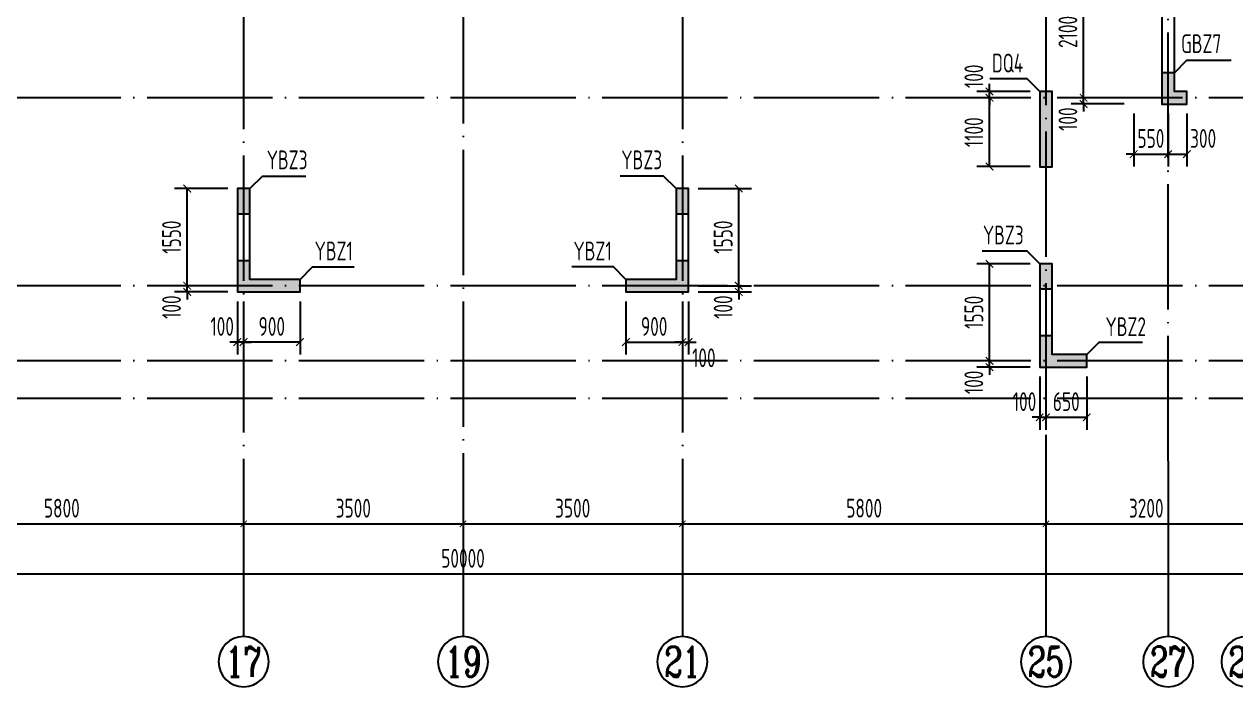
# Model space of a CAD drawing. Extents: x -812054 to 22247, y -644080 to 1003627.
# Drawn here: x -462819 to -443491, y -294660 to -284087 of the extents above; entities that cross this region are included whole.
import ezdxf
from ezdxf.enums import TextEntityAlignment as Align

# ---------------------------------------------------------------- set-up
doc = ezdxf.new("R2010")
doc.units = 0
doc.header["$LTSCALE"] = 1000
doc.linetypes.add('DOTE', pattern=[2.42, 2, -0.2, 0.02, -0.2])
doc.layers.get('0').update_dxf_attribs({"linetype": 'CONTINUOUS'})
doc.layers.get('DEFPOINTS').update_dxf_attribs({"linetype": 'CONTINUOUS'})
for name, color, linetype in [('A-AXIS', 1, 'CONTINUOUS'), ('A-DOTE', 10, 'DOTE'), ('AXIS_NUM', 7, 'CONTINUOUS'), ('S-Q墙实线', 6, 'CONTINUOUS'), ('S-Q墙标注', 3, 'CONTINUOUS'), ('S-X详图填充', 252, 'CONTINUOUS'), ('S-X详图实线', 4, 'CONTINUOUS'), ('S-Y一般标注', 3, 'CONTINUOUS'), ('S-Z柱编号', 6, 'CONTINUOUS')]:
    doc.layers.add(name, color=color, linetype=linetype)
doc.styles.add('TSSD_Axis', font='complex.shx', dxfattribs={"width": 0.7, "bigfont": 'hztxt.shx'})
doc.styles.add('TSSD_DIMENSION', font='Tssdeng.shx', dxfattribs={"width": 0.7, "bigfont": 'tssdchn.shx'})
doc.styles.add('TSSD_REIN', font='tssdeng.shx', dxfattribs={"width": 0.7, "height": 300, "bigfont": 'tssdchn.shx'})
doc.styles.add('结构文字', font='zstxt.shx', dxfattribs={"width": 0.7, "bigfont": 'zshz.shx'})
doc.dimstyles.new('STRUCK', dxfattribs={"dimtxt": 400, "dimasz": 121, "dimexe": 200, "dimexo": 150, "dimgap": 115, "dimtad": 1, "dimdec": 0, "dimdsep": 46, "dimtxsty": '结构文字', "dimblk": 'ARCHTICK', "dimcen": 400, "dimclrd": 3, "dimclre": 3, "dimclrt": 7, "dimadec": 0, "dimazin": 0, "dimtfac": 1, "dimtdec": 0, "dimtix": 1, "dimtmove": 2, "dimatfit": 3, "dimldrblk": '_DIMX', "dimfxl": 1, "dimtolj": 1, "dimtzin": 0, "dimarcsym": 0})
doc.dimstyles.new('TSSD_100_100', dxfattribs={"dimtxt": 300, "dimasz": 100, "dimexe": 100, "dimexo": 250, "dimgap": 100, "dimtad": 1, "dimdec": 0, "dimzin": 0, "dimdsep": 46, "dimtxsty": 'TSSD_DIMENSION', "dimblk": 'ARCHTICK', "dimcen": 0, "dimdle": 100, "dimclrt": 7, "dimadec": 0, "dimazin": 0, "dimtfac": 1, "dimtdec": 0, "dimtix": 1, "dimtmove": 2, "dimatfit": 3, "dimldrblk": 'ARCHTICK', "dimfxl": 1, "dimtolj": 1, "dimtzin": 0, "dimarcsym": 0})

# ---------------------------------------------------------------- blocks, each defined once
blk = doc.blocks.new('_ArchTick')
at = {"color": 0, "linetype": 'ByBlock', "const_width": 0.15}
blk.add_lwpolyline([(-0.5, -0.5), (0.5, 0.5)], dxfattribs=at)
blk = doc.blocks.new('*D176')
at = {"layer": 'DEFPOINTS', "color": 0, "transparency": 16777216}
for p in [(20300, 3600), (26100, 3600), (26100, 2600)]:
    blk.add_point(p, dxfattribs=at)
at = {"layer": 'S-Y一般标注', "color": 0, "lineweight": -2, "transparency": 16777216}
for p, q in [((20300, 3350), (20300, 2500)), ((26100, 3350), (26100, 2500)), ((20200, 2600), (26200, 2600))]:
    blk.add_line(p, q, dxfattribs=at)
at = {"layer": 'S-Y一般标注', "color": 0, "lineweight": -2, "transparency": 16777216, "xscale": 100, "yscale": 100, "zscale": 100, "rotation": 180}
blk.add_blockref('_ArchTick', (20300, 2600), dxfattribs=at)
at = {"layer": 'S-Y一般标注', "color": 0, "lineweight": -2, "transparency": 16777216, "xscale": 100, "yscale": 100, "zscale": 100}
blk.add_blockref('_ArchTick', (26100, 2600), dxfattribs=at)
at = {"layer": 'S-Y一般标注', "color": 7, "transparency": 16777216, "insert": (23200, 2850), "char_height": 300, "attachment_point": 5, "style": 'TSSD_DIMENSION'}
blk.add_mtext('\\A1;5800', dxfattribs=at)
blk = doc.blocks.new('ts_axno')
at = {"color": 0, "linetype": 'ByBlock', "lineweight": -2}
blk.add_circle((0, 0), 0.5, dxfattribs=at)
at = {"color": 0, "linetype": 'ByBlock', "lineweight": -2, "style": 'TSSD_Axis', "width": 0.7}
blk.add_attdef('A', text='', height=0.6, dxfattribs=at).set_placement((0, 0), align=Align.MIDDLE_CENTER)
blk = doc.blocks.new('*D177')
at = {"layer": 'DEFPOINTS', "color": 0, "transparency": 16777216}
for p in [(26100, 3600), (29600, 3600), (29600, 2600)]:
    blk.add_point(p, dxfattribs=at)
at = {"layer": 'S-Y一般标注', "color": 0, "lineweight": -2, "transparency": 16777216}
for p, q in [((26100, 3350), (26100, 2500)), ((29600, 3350), (29600, 2500)), ((26000, 2600), (29700, 2600))]:
    blk.add_line(p, q, dxfattribs=at)
at = {"layer": 'S-Y一般标注', "color": 0, "lineweight": -2, "transparency": 16777216, "xscale": 100, "yscale": 100, "zscale": 100, "rotation": 180}
blk.add_blockref('_ArchTick', (26100, 2600), dxfattribs=at)
at = {"layer": 'S-Y一般标注', "color": 0, "lineweight": -2, "transparency": 16777216, "xscale": 100, "yscale": 100, "zscale": 100}
blk.add_blockref('_ArchTick', (29600, 2600), dxfattribs=at)
at = {"layer": 'S-Y一般标注', "color": 7, "transparency": 16777216, "insert": (27850, 2850), "char_height": 300, "attachment_point": 5, "style": 'TSSD_DIMENSION'}
blk.add_mtext('\\A1;3500', dxfattribs=at)
blk = doc.blocks.new('*D178')
at = {"layer": 'DEFPOINTS', "color": 0, "transparency": 16777216}
for p in [(33100, 3600), (38900, 3600), (38900, 2600)]:
    blk.add_point(p, dxfattribs=at)
at = {"layer": 'S-Y一般标注', "color": 0, "lineweight": -2, "transparency": 16777216}
for p, q in [((33100, 3350), (33100, 2500)), ((38900, 3350), (38900, 2500)), ((33000, 2600), (39000, 2600))]:
    blk.add_line(p, q, dxfattribs=at)
at = {"layer": 'S-Y一般标注', "color": 0, "lineweight": -2, "transparency": 16777216, "xscale": 100, "yscale": 100, "zscale": 100, "rotation": 180}
blk.add_blockref('_ArchTick', (33100, 2600), dxfattribs=at)
at = {"layer": 'S-Y一般标注', "color": 0, "lineweight": -2, "transparency": 16777216, "xscale": 100, "yscale": 100, "zscale": 100}
blk.add_blockref('_ArchTick', (38900, 2600), dxfattribs=at)
at = {"layer": 'S-Y一般标注', "color": 7, "transparency": 16777216, "insert": (36000, 2850), "char_height": 300, "attachment_point": 5, "style": 'TSSD_DIMENSION'}
blk.add_mtext('\\A1;5800', dxfattribs=at)
blk = doc.blocks.new('*D182')
at = {"layer": 'DEFPOINTS', "color": 0, "transparency": 16777216}
for p in [(4600, 3600), (54600, 3600), (54600, 1800)]:
    blk.add_point(p, dxfattribs=at)
at = {"layer": 'S-Y一般标注', "color": 0, "lineweight": -2, "transparency": 16777216}
for p, q in [((4600, 3350), (4600, 1700)), ((54600, 3350), (54600, 1700)), ((4500, 1800), (54700, 1800))]:
    blk.add_line(p, q, dxfattribs=at)
at = {"layer": 'S-Y一般标注', "color": 0, "lineweight": -2, "transparency": 16777216, "xscale": 100, "yscale": 100, "zscale": 100, "rotation": 180}
blk.add_blockref('_ArchTick', (4600, 1800), dxfattribs=at)
at = {"layer": 'S-Y一般标注', "color": 0, "lineweight": -2, "transparency": 16777216, "xscale": 100, "yscale": 100, "zscale": 100}
blk.add_blockref('_ArchTick', (54600, 1800), dxfattribs=at)
at = {"layer": 'S-Y一般标注', "color": 7, "transparency": 16777216, "insert": (29600, 2050), "char_height": 300, "attachment_point": 5, "style": 'TSSD_DIMENSION'}
blk.add_mtext('\\A1;50000', dxfattribs=at)
blk = doc.blocks.new('*D185')
at = {"layer": 'DEFPOINTS', "color": 0, "transparency": 16777216}
for p in [(29600, 3600), (33100, 3600), (33100, 2600)]:
    blk.add_point(p, dxfattribs=at)
at = {"layer": 'S-Y一般标注', "color": 0, "lineweight": -2, "transparency": 16777216}
for p, q in [((29600, 3350), (29600, 2500)), ((33100, 3350), (33100, 2500)), ((29500, 2600), (33200, 2600))]:
    blk.add_line(p, q, dxfattribs=at)
at = {"layer": 'S-Y一般标注', "color": 0, "lineweight": -2, "transparency": 16777216, "xscale": 100, "yscale": 100, "zscale": 100, "rotation": 180}
blk.add_blockref('_ArchTick', (29600, 2600), dxfattribs=at)
at = {"layer": 'S-Y一般标注', "color": 0, "lineweight": -2, "transparency": 16777216, "xscale": 100, "yscale": 100, "zscale": 100}
blk.add_blockref('_ArchTick', (33100, 2600), dxfattribs=at)
at = {"layer": 'S-Y一般标注', "color": 7, "transparency": 16777216, "insert": (31350, 2850), "char_height": 300, "attachment_point": 5, "style": 'TSSD_DIMENSION'}
blk.add_mtext('\\A1;3500', dxfattribs=at)
blk = doc.blocks.new('*D186')
at = {"layer": 'DEFPOINTS', "color": 0, "transparency": 16777216}
for p in [(38900, 3600), (42100, 3600), (42100, 2600)]:
    blk.add_point(p, dxfattribs=at)
at = {"layer": 'S-Y一般标注', "color": 0, "lineweight": -2, "transparency": 16777216}
for p, q in [((38900, 3350), (38900, 2500)), ((42100, 3350), (42100, 2500)), ((38800, 2600), (42200, 2600))]:
    blk.add_line(p, q, dxfattribs=at)
at = {"layer": 'S-Y一般标注', "color": 0, "lineweight": -2, "transparency": 16777216, "xscale": 100, "yscale": 100, "zscale": 100, "rotation": 180}
blk.add_blockref('_ArchTick', (38900, 2600), dxfattribs=at)
at = {"layer": 'S-Y一般标注', "color": 0, "lineweight": -2, "transparency": 16777216, "xscale": 100, "yscale": 100, "zscale": 100}
blk.add_blockref('_ArchTick', (42100, 2600), dxfattribs=at)
at = {"layer": 'S-Y一般标注', "color": 7, "transparency": 16777216, "insert": (40500, 2850), "char_height": 300, "attachment_point": 5, "style": 'TSSD_DIMENSION'}
blk.add_mtext('\\A1;3200', dxfattribs=at)
blk = doc.blocks.new('*D1700')
at = {"layer": 'DEFPOINTS', "color": 0, "transparency": 16777216}
for p in [(-460219, -288260), (-459419, -288260), (-459419, -288360)]:
    blk.add_point(p, dxfattribs=at)
at = {"layer": 'S-Q墙标注', "color": 3, "lineweight": -2, "transparency": 16777216}
for p, q in [((-460219, -288260), (-460219, -288139)), ((-459569, -288260), (-460419, -288260)), ((-459569, -288360), (-460419, -288360)), ((-460219, -288360), (-460219, -288260)), ((-460219, -288360), (-460219, -288481))]:
    blk.add_line(p, q, dxfattribs=at)
at = {"layer": 'S-Q墙标注', "color": 3, "lineweight": -2, "transparency": 16777216, "xscale": 121, "yscale": 121, "zscale": 121}
for p, rotation in [((-460219, -288260), 270), ((-460219, -288360), 90)]:
    blk.add_blockref('_ArchTick', p, dxfattribs=dict(at, rotation=rotation))
at = {"layer": 'S-Q墙标注', "color": 7, "transparency": 16777216, "insert": (-460469, -288602), "char_height": 300, "attachment_point": 5, "rotation": 90, "style": 'TSSD_REIN'}
blk.add_mtext('\\A1;100', dxfattribs=at)
blk = doc.blocks.new('_DIMX')
blk.add_line((-150, 0), (150, 0))
at = {"const_width": 50}
blk.add_lwpolyline([(-70, -70), (70, 70)], dxfattribs=at)
blk = doc.blocks.new('*D1701')
at = {"layer": 'DEFPOINTS', "color": 0, "transparency": 16777216}
for p in [(-460219, -286710), (-459419, -286710), (-459419, -288260)]:
    blk.add_point(p, dxfattribs=at)
at = {"layer": 'S-Q墙标注', "color": 3, "lineweight": -2, "transparency": 16777216}
for p, q in [((-459569, -286710), (-460419, -286710)), ((-460219, -288260), (-460219, -286710)), ((-459569, -288260), (-460419, -288260))]:
    blk.add_line(p, q, dxfattribs=at)
at = {"layer": 'S-Q墙标注', "color": 3, "lineweight": -2, "transparency": 16777216, "xscale": 121, "yscale": 121, "zscale": 121}
for p, rotation in [((-460219, -286710), 90), ((-460219, -288260), 270)]:
    blk.add_blockref('_ArchTick', p, dxfattribs=dict(at, rotation=rotation))
at = {"layer": 'S-Q墙标注', "color": 7, "transparency": 16777216, "insert": (-460469, -287485), "char_height": 300, "attachment_point": 5, "rotation": 90, "style": 'TSSD_REIN'}
blk.add_mtext('\\A1;1550', dxfattribs=at)
blk = doc.blocks.new('*D1702')
at = {"layer": 'DEFPOINTS', "color": 0, "transparency": 16777216}
for p in [(-459319, -288360), (-458419, -288360), (-459319, -289160)]:
    blk.add_point(p, dxfattribs=at)
at = {"layer": 'S-Q墙标注', "color": 3, "lineweight": -2, "transparency": 16777216}
for p, q in [((-459319, -288510), (-459319, -289360)), ((-458419, -288510), (-458419, -289360)), ((-458419, -289160), (-459319, -289160))]:
    blk.add_line(p, q, dxfattribs=at)
at = {"layer": 'S-Q墙标注', "color": 3, "lineweight": -2, "transparency": 16777216, "xscale": 121, "yscale": 121, "zscale": 121, "rotation": 180}
blk.add_blockref('_ArchTick', (-459319, -289160), dxfattribs=at)
at = {"layer": 'S-Q墙标注', "color": 3, "lineweight": -2, "transparency": 16777216, "xscale": 121, "yscale": 121, "zscale": 121}
blk.add_blockref('_ArchTick', (-458419, -289160), dxfattribs=at)
at = {"layer": 'S-Q墙标注', "color": 7, "transparency": 16777216, "insert": (-458869, -288910), "char_height": 300, "attachment_point": 5, "style": 'TSSD_REIN'}
blk.add_mtext('\\A1;900', dxfattribs=at)
blk = doc.blocks.new('*D1703')
at = {"layer": 'DEFPOINTS', "color": 0, "transparency": 16777216}
for p in [(-459419, -288360), (-459319, -288360), (-459419, -289160)]:
    blk.add_point(p, dxfattribs=at)
at = {"layer": 'S-Q墙标注', "color": 3, "lineweight": -2, "transparency": 16777216}
for p, q in [((-459419, -288510), (-459419, -289360)), ((-459319, -288510), (-459319, -289360)), ((-459419, -289160), (-459540, -289160)), ((-459319, -289160), (-459419, -289160)), ((-459319, -289160), (-459198, -289160))]:
    blk.add_line(p, q, dxfattribs=at)
at = {"layer": 'S-Q墙标注', "color": 3, "lineweight": -2, "transparency": 16777216, "xscale": 121, "yscale": 121, "zscale": 121}
blk.add_blockref('_ArchTick', (-459419, -289160), dxfattribs=at)
at = {"layer": 'S-Q墙标注', "color": 3, "lineweight": -2, "transparency": 16777216, "xscale": 121, "yscale": 121, "zscale": 121, "rotation": 180}
blk.add_blockref('_ArchTick', (-459319, -289160), dxfattribs=at)
at = {"layer": 'S-Q墙标注', "color": 7, "transparency": 16777216, "insert": (-459661, -288910), "char_height": 300, "attachment_point": 5, "style": 'TSSD_REIN'}
blk.add_mtext('\\A1;100', dxfattribs=at)
blk = doc.blocks.new('*D1775')
at = {"layer": 'DEFPOINTS', "color": 0, "transparency": 16777216}
for p in [(-452219, -288260), (-452219, -288360), (-451419, -288260)]:
    blk.add_point(p, dxfattribs=at)
at = {"layer": 'S-Q墙标注', "color": 3, "lineweight": -2, "transparency": 16777216}
for p, q in [((-451419, -288260), (-451419, -288139)), ((-452069, -288260), (-451219, -288260)), ((-452069, -288360), (-451219, -288360)), ((-451419, -288360), (-451419, -288260)), ((-451419, -288360), (-451419, -288481))]:
    blk.add_line(p, q, dxfattribs=at)
at = {"layer": 'S-Q墙标注', "color": 3, "lineweight": -2, "transparency": 16777216, "xscale": 121, "yscale": 121, "zscale": 121}
for p, rotation in [((-451419, -288260), 270), ((-451419, -288360), 90)]:
    blk.add_blockref('_ArchTick', p, dxfattribs=dict(at, rotation=rotation))
at = {"layer": 'S-Q墙标注', "color": 7, "transparency": 16777216, "insert": (-451669, -288602), "char_height": 300, "attachment_point": 5, "rotation": 90, "style": 'TSSD_REIN'}
blk.add_mtext('\\A1;100', dxfattribs=at)
blk = doc.blocks.new('*D1776')
at = {"layer": 'DEFPOINTS', "color": 0, "transparency": 16777216}
for p in [(-452219, -286710), (-451419, -286710), (-452219, -288260)]:
    blk.add_point(p, dxfattribs=at)
at = {"layer": 'S-Q墙标注', "color": 3, "lineweight": -2, "transparency": 16777216}
for p, q in [((-452069, -286710), (-451219, -286710)), ((-451419, -288260), (-451419, -286710)), ((-452069, -288260), (-451219, -288260))]:
    blk.add_line(p, q, dxfattribs=at)
at = {"layer": 'S-Q墙标注', "color": 3, "lineweight": -2, "transparency": 16777216, "xscale": 121, "yscale": 121, "zscale": 121}
for p, rotation in [((-451419, -286710), 90), ((-451419, -288260), 270)]:
    blk.add_blockref('_ArchTick', p, dxfattribs=dict(at, rotation=rotation))
at = {"layer": 'S-Q墙标注', "color": 7, "transparency": 16777216, "insert": (-451669, -287485), "char_height": 300, "attachment_point": 5, "rotation": 90, "style": 'TSSD_REIN'}
blk.add_mtext('\\A1;1550', dxfattribs=at)
blk = doc.blocks.new('*D1777')
at = {"layer": 'DEFPOINTS', "color": 0, "transparency": 16777216}
for p in [(-453219, -288360), (-452319, -288360), (-452319, -289160)]:
    blk.add_point(p, dxfattribs=at)
at = {"layer": 'S-Q墙标注', "color": 3, "lineweight": -2, "transparency": 16777216}
for p, q in [((-453219, -288510), (-453219, -289360)), ((-452319, -288510), (-452319, -289360)), ((-453219, -289160), (-452319, -289160))]:
    blk.add_line(p, q, dxfattribs=at)
at = {"layer": 'S-Q墙标注', "color": 3, "lineweight": -2, "transparency": 16777216, "xscale": 121, "yscale": 121, "zscale": 121, "rotation": 180}
blk.add_blockref('_ArchTick', (-453219, -289160), dxfattribs=at)
at = {"layer": 'S-Q墙标注', "color": 3, "lineweight": -2, "transparency": 16777216, "xscale": 121, "yscale": 121, "zscale": 121}
blk.add_blockref('_ArchTick', (-452319, -289160), dxfattribs=at)
at = {"layer": 'S-Q墙标注', "color": 7, "transparency": 16777216, "insert": (-452769, -288910), "char_height": 300, "attachment_point": 5, "style": 'TSSD_REIN'}
blk.add_mtext('\\A1;900', dxfattribs=at)
blk = doc.blocks.new('*D1778')
at = {"layer": 'DEFPOINTS', "color": 0, "transparency": 16777216}
for p in [(-452319, -288360), (-452219, -288360), (-452219, -289160)]:
    blk.add_point(p, dxfattribs=at)
at = {"layer": 'S-Q墙标注', "color": 3, "lineweight": -2, "transparency": 16777216}
for p, q in [((-452319, -288510), (-452319, -289360)), ((-452219, -288510), (-452219, -289360)), ((-452319, -289160), (-452440, -289160)), ((-452319, -289160), (-452219, -289160)), ((-452219, -289160), (-452098, -289160))]:
    blk.add_line(p, q, dxfattribs=at)
at = {"layer": 'S-Q墙标注', "color": 3, "lineweight": -2, "transparency": 16777216, "xscale": 121, "yscale": 121, "zscale": 121}
blk.add_blockref('_ArchTick', (-452319, -289160), dxfattribs=at)
at = {"layer": 'S-Q墙标注', "color": 3, "lineweight": -2, "transparency": 16777216, "xscale": 121, "yscale": 121, "zscale": 121, "rotation": 180}
blk.add_blockref('_ArchTick', (-452219, -289160), dxfattribs=at)
at = {"layer": 'S-Q墙标注', "color": 7, "transparency": 16777216, "insert": (-451977, -289410), "char_height": 300, "attachment_point": 5, "style": 'TSSD_REIN'}
blk.add_mtext('\\A1;100', dxfattribs=at)
blk = doc.blocks.new('*D1779')
at = {"layer": 'DEFPOINTS', "color": 0, "transparency": 16777216}
for p in [(-447419, -289460), (-446619, -289460), (-446619, -289560)]:
    blk.add_point(p, dxfattribs=at)
at = {"layer": 'S-Q墙标注', "color": 3, "lineweight": -2, "transparency": 16777216}
for p, q in [((-447419, -289460), (-447419, -289339)), ((-446769, -289460), (-447619, -289460)), ((-447419, -289560), (-447419, -289460)), ((-446769, -289560), (-447619, -289560)), ((-447419, -289560), (-447419, -289681))]:
    blk.add_line(p, q, dxfattribs=at)
at = {"layer": 'S-Q墙标注', "color": 3, "lineweight": -2, "transparency": 16777216, "xscale": 121, "yscale": 121, "zscale": 121}
for p, rotation in [((-447419, -289460), 270), ((-447419, -289560), 90)]:
    blk.add_blockref('_ArchTick', p, dxfattribs=dict(at, rotation=rotation))
at = {"layer": 'S-Q墙标注', "color": 7, "transparency": 16777216, "insert": (-447669, -289802), "char_height": 300, "attachment_point": 5, "rotation": 90, "style": 'TSSD_REIN'}
blk.add_mtext('\\A1;100', dxfattribs=at)
blk = doc.blocks.new('*D1780')
at = {"layer": 'DEFPOINTS', "color": 0, "transparency": 16777216}
for p in [(-447419, -287910), (-446619, -287910), (-446619, -289460)]:
    blk.add_point(p, dxfattribs=at)
at = {"layer": 'S-Q墙标注', "color": 3, "lineweight": -2, "transparency": 16777216}
for p, q in [((-446769, -287910), (-447619, -287910)), ((-447419, -289460), (-447419, -287910)), ((-446769, -289460), (-447619, -289460))]:
    blk.add_line(p, q, dxfattribs=at)
at = {"layer": 'S-Q墙标注', "color": 3, "lineweight": -2, "transparency": 16777216, "xscale": 121, "yscale": 121, "zscale": 121}
for p, rotation in [((-447419, -287910), 90), ((-447419, -289460), 270)]:
    blk.add_blockref('_ArchTick', p, dxfattribs=dict(at, rotation=rotation))
at = {"layer": 'S-Q墙标注', "color": 7, "transparency": 16777216, "insert": (-447669, -288685), "char_height": 300, "attachment_point": 5, "rotation": 90, "style": 'TSSD_REIN'}
blk.add_mtext('\\A1;1550', dxfattribs=at)
blk = doc.blocks.new('*D1781')
at = {"layer": 'DEFPOINTS', "color": 0, "transparency": 16777216}
for p in [(-446619, -289560), (-446519, -289560), (-446519, -290360)]:
    blk.add_point(p, dxfattribs=at)
at = {"layer": 'S-Q墙标注', "color": 3, "lineweight": -2, "transparency": 16777216}
for p, q in [((-446619, -289710), (-446619, -290560)), ((-446519, -289710), (-446519, -290560)), ((-446619, -290360), (-446740, -290360)), ((-446619, -290360), (-446519, -290360)), ((-446519, -290360), (-446398, -290360))]:
    blk.add_line(p, q, dxfattribs=at)
at = {"layer": 'S-Q墙标注', "color": 3, "lineweight": -2, "transparency": 16777216, "xscale": 121, "yscale": 121, "zscale": 121}
blk.add_blockref('_ArchTick', (-446619, -290360), dxfattribs=at)
at = {"layer": 'S-Q墙标注', "color": 3, "lineweight": -2, "transparency": 16777216, "xscale": 121, "yscale": 121, "zscale": 121, "rotation": 180}
blk.add_blockref('_ArchTick', (-446519, -290360), dxfattribs=at)
at = {"layer": 'S-Q墙标注', "color": 7, "transparency": 16777216, "insert": (-446861, -290110), "char_height": 300, "attachment_point": 5, "style": 'TSSD_REIN'}
blk.add_mtext('\\A1;100', dxfattribs=at)
blk = doc.blocks.new('*D1782')
at = {"layer": 'DEFPOINTS', "color": 0, "transparency": 16777216}
for p in [(-446519, -289560), (-445869, -289560), (-445869, -290360)]:
    blk.add_point(p, dxfattribs=at)
at = {"layer": 'S-Q墙标注', "color": 3, "lineweight": -2, "transparency": 16777216}
for p, q in [((-446519, -289710), (-446519, -290560)), ((-445869, -289710), (-445869, -290560)), ((-446519, -290360), (-445869, -290360))]:
    blk.add_line(p, q, dxfattribs=at)
at = {"layer": 'S-Q墙标注', "color": 3, "lineweight": -2, "transparency": 16777216, "xscale": 121, "yscale": 121, "zscale": 121, "rotation": 180}
blk.add_blockref('_ArchTick', (-446519, -290360), dxfattribs=at)
at = {"layer": 'S-Q墙标注', "color": 3, "lineweight": -2, "transparency": 16777216, "xscale": 121, "yscale": 121, "zscale": 121}
blk.add_blockref('_ArchTick', (-445869, -290360), dxfattribs=at)
at = {"layer": 'S-Q墙标注', "color": 7, "transparency": 16777216, "insert": (-446194, -290110), "char_height": 300, "attachment_point": 5, "style": 'TSSD_REIN'}
blk.add_mtext('\\A1;650', dxfattribs=at)
blk = doc.blocks.new('*D1783')
at = {"layer": 'DEFPOINTS', "color": 0, "transparency": 16777216}
for p in [(-447419, -285260), (-446619, -285260), (-446619, -286360)]:
    blk.add_point(p, dxfattribs=at)
at = {"layer": 'S-Q墙标注', "color": 3, "lineweight": -2, "transparency": 16777216}
for p, q in [((-446769, -285260), (-447619, -285260)), ((-447419, -286360), (-447419, -285260)), ((-446769, -286360), (-447619, -286360))]:
    blk.add_line(p, q, dxfattribs=at)
at = {"layer": 'S-Q墙标注', "color": 3, "lineweight": -2, "transparency": 16777216, "xscale": 121, "yscale": 121, "zscale": 121}
for p, rotation in [((-447419, -285260), 90), ((-447419, -286360), 270)]:
    blk.add_blockref('_ArchTick', p, dxfattribs=dict(at, rotation=rotation))
at = {"layer": 'S-Q墙标注', "color": 7, "transparency": 16777216, "insert": (-447669, -285810), "char_height": 300, "attachment_point": 5, "rotation": 90, "style": 'TSSD_REIN'}
blk.add_mtext('\\A1;1100', dxfattribs=at)
blk = doc.blocks.new('*D1784')
at = {"layer": 'DEFPOINTS', "color": 0, "transparency": 16777216}
for p in [(-447419, -285160), (-446619, -285160), (-446619, -285260)]:
    blk.add_point(p, dxfattribs=at)
at = {"layer": 'S-Q墙标注', "color": 3, "lineweight": -2, "transparency": 16777216}
for p, q in [((-447419, -285160), (-447419, -285039)), ((-446769, -285160), (-447619, -285160)), ((-446769, -285260), (-447619, -285260)), ((-447419, -285260), (-447419, -285160)), ((-447419, -285260), (-447419, -285381))]:
    blk.add_line(p, q, dxfattribs=at)
at = {"layer": 'S-Q墙标注', "color": 3, "lineweight": -2, "transparency": 16777216, "xscale": 121, "yscale": 121, "zscale": 121}
for p, rotation in [((-447419, -285160), 270), ((-447419, -285260), 90)]:
    blk.add_blockref('_ArchTick', p, dxfattribs=dict(at, rotation=rotation))
at = {"layer": 'S-Q墙标注', "color": 7, "transparency": 16777216, "insert": (-447669, -284918), "char_height": 300, "attachment_point": 5, "rotation": 90, "style": 'TSSD_REIN'}
blk.add_mtext('\\A1;100', dxfattribs=at)
blk = doc.blocks.new('*D1805')
at = {"layer": 'DEFPOINTS', "color": 0, "transparency": 16777216}
for p in [(-445919, -285260), (-445119, -285260), (-445119, -285360)]:
    blk.add_point(p, dxfattribs=at)
at = {"layer": 'S-Q墙标注', "color": 3, "lineweight": -2, "transparency": 16777216}
for p, q in [((-445269, -285260), (-446119, -285260)), ((-445919, -285260), (-445919, -285139)), ((-445919, -285360), (-445919, -285260)), ((-445269, -285360), (-446119, -285360)), ((-445919, -285360), (-445919, -285481))]:
    blk.add_line(p, q, dxfattribs=at)
at = {"layer": 'S-Q墙标注', "color": 3, "lineweight": -2, "transparency": 16777216, "xscale": 121, "yscale": 121, "zscale": 121}
for p, rotation in [((-445919, -285260), 270), ((-445919, -285360), 90)]:
    blk.add_blockref('_ArchTick', p, dxfattribs=dict(at, rotation=rotation))
at = {"layer": 'S-Q墙标注', "color": 7, "transparency": 16777216, "insert": (-446169, -285602), "char_height": 300, "attachment_point": 5, "rotation": 90, "style": 'TSSD_REIN'}
blk.add_mtext('\\A1;100', dxfattribs=at)
blk = doc.blocks.new('*D1806')
at = {"layer": 'DEFPOINTS', "color": 0, "transparency": 16777216}
for p in [(-445919, -283160), (-445119, -283160), (-445119, -285260)]:
    blk.add_point(p, dxfattribs=at)
at = {"layer": 'S-Q墙标注', "color": 3, "lineweight": -2, "transparency": 16777216}
for p, q in [((-445269, -283160), (-446119, -283160)), ((-445919, -285260), (-445919, -283160)), ((-445269, -285260), (-446119, -285260))]:
    blk.add_line(p, q, dxfattribs=at)
at = {"layer": 'S-Q墙标注', "color": 3, "lineweight": -2, "transparency": 16777216, "xscale": 121, "yscale": 121, "zscale": 121}
for p, rotation in [((-445919, -283160), 90), ((-445919, -285260), 270)]:
    blk.add_blockref('_ArchTick', p, dxfattribs=dict(at, rotation=rotation))
at = {"layer": 'S-Q墙标注', "color": 7, "transparency": 16777216, "insert": (-446169, -284210), "char_height": 300, "attachment_point": 5, "rotation": 90, "style": 'TSSD_REIN'}
blk.add_mtext('\\A1;2100', dxfattribs=at)
blk = doc.blocks.new('*D2302')
at = {"layer": 'DEFPOINTS', "color": 0, "transparency": 16777216}
for p in [(-445119, -285360), (-444569, -285360), (-444569, -286160)]:
    blk.add_point(p, dxfattribs=at)
at = {"layer": 'S-Q墙标注', "color": 3, "lineweight": -2, "transparency": 16777216}
for p, q in [((-445119, -285510), (-445119, -286360)), ((-444569, -285510), (-444569, -286360)), ((-445119, -286160), (-445240, -286160)), ((-445119, -286160), (-444569, -286160)), ((-444569, -286160), (-444448, -286160))]:
    blk.add_line(p, q, dxfattribs=at)
at = {"layer": 'S-Q墙标注', "color": 3, "lineweight": -2, "transparency": 16777216, "xscale": 121, "yscale": 121, "zscale": 121}
blk.add_blockref('_ArchTick', (-445119, -286160), dxfattribs=at)
at = {"layer": 'S-Q墙标注', "color": 3, "lineweight": -2, "transparency": 16777216, "xscale": 121, "yscale": 121, "zscale": 121, "rotation": 180}
blk.add_blockref('_ArchTick', (-444569, -286160), dxfattribs=at)
at = {"layer": 'S-Q墙标注', "color": 7, "transparency": 16777216, "insert": (-444844, -285910), "char_height": 300, "attachment_point": 5, "style": 'TSSD_REIN'}
blk.add_mtext('\\A1;550', dxfattribs=at)
blk = doc.blocks.new('*D2303')
at = {"layer": 'DEFPOINTS', "color": 0, "transparency": 16777216}
for p in [(-444569, -285360), (-444269, -285360), (-444269, -286160)]:
    blk.add_point(p, dxfattribs=at)
at = {"layer": 'S-Q墙标注', "color": 3, "lineweight": -2, "transparency": 16777216}
for p, q in [((-444569, -285510), (-444569, -286360)), ((-444269, -285510), (-444269, -286360)), ((-444569, -286160), (-444269, -286160))]:
    blk.add_line(p, q, dxfattribs=at)
at = {"layer": 'S-Q墙标注', "color": 3, "lineweight": -2, "transparency": 16777216, "xscale": 121, "yscale": 121, "zscale": 121, "rotation": 180}
blk.add_blockref('_ArchTick', (-444569, -286160), dxfattribs=at)
at = {"layer": 'S-Q墙标注', "color": 3, "lineweight": -2, "transparency": 16777216, "xscale": 121, "yscale": 121, "zscale": 121}
blk.add_blockref('_ArchTick', (-444269, -286160), dxfattribs=at)
at = {"layer": 'S-Q墙标注', "color": 7, "transparency": 16777216, "insert": (-444011, -285910), "char_height": 300, "attachment_point": 5, "style": 'TSSD_REIN'}
blk.add_mtext('\\A1;300', dxfattribs=at)
blk = doc.blocks.new('20210726.16395156')
at = {"layer": 'A-AXIS'}
for p, q in [((26100, 3600), (26100, 800)), ((29600, 3600), (29600, 800)), ((33100, 3600), (33100, 800)), ((38900, 3600.1), (38900, 800.1)), ((40850, 3600.2), (40850, 800.2))]:
    blk.add_line(p, q, dxfattribs=at)
at = {"layer": 'A-DOTE'}
for p, q in [((29600, 18249.9), (29600, 3600)), ((38900.2, 13700), (38900, 3600)), ((40850, 3600.2), (40850, 11500)), ((26100, 10900), (26100, 3600)), ((33100, 10900), (33100, 3600)), ((55600, 9400), (3600, 9400)), ((55600, 6400), (3600, 6400)), ((55600, 5200), (3600, 5200)), ((55600, 4600), (3600, 4600))]:
    blk.add_line(p, q, dxfattribs=at)
at = {"layer": 'A-AXIS'}
ref = blk.add_blockref('ts_axno', (26100, 400), dxfattribs=dict(at, xscale=-800, yscale=800, zscale=800, rotation=180))
ref.add_attrib('10', '17', dxfattribs={"layer": 'AXIS_NUM', "height": 480, "style": 'TSSD_Axis', "width": 0.7}).set_placement((26100, 400), align=Align.MIDDLE_CENTER)
ref = blk.add_blockref('ts_axno', (29600, 400), dxfattribs=dict(at, xscale=-800, yscale=800, zscale=800, rotation=180))
ref.add_attrib('13', '19', dxfattribs={"layer": 'AXIS_NUM', "height": 480, "style": 'TSSD_Axis', "width": 0.7}).set_placement((29600, 400), align=Align.MIDDLE_CENTER)
ref = blk.add_blockref('ts_axno', (33100, 400), dxfattribs=dict(at, xscale=-800, yscale=800, zscale=800, rotation=180))
ref.add_attrib('13', '21', dxfattribs={"layer": 'AXIS_NUM', "height": 480, "style": 'TSSD_Axis', "width": 0.7}).set_placement((33100, 400), align=Align.MIDDLE_CENTER)
ref = blk.add_blockref('ts_axno', (38900, 400.1), dxfattribs=dict(at, xscale=-800, yscale=800, zscale=800, rotation=180))
ref.add_attrib('17', '25', dxfattribs={"layer": 'AXIS_NUM', "height": 480, "style": 'TSSD_Axis', "width": 0.7}).set_placement((38900, 400.1), align=Align.MIDDLE_CENTER)
ref = blk.add_blockref('ts_axno', (40850, 400.2), dxfattribs=dict(at, xscale=-800, yscale=800, zscale=800, rotation=180))
ref.add_attrib('5', '27', dxfattribs={"layer": 'AXIS_NUM', "height": 480, "style": 'TSSD_Axis', "width": 0.7}).set_placement((40850, 400.2), align=Align.MIDDLE_CENTER)
ref = blk.add_blockref('ts_axno', (42100, 400), dxfattribs=dict(at, xscale=-800, yscale=800, zscale=800, rotation=180))
ref.add_attrib('19', '28', dxfattribs={"layer": 'AXIS_NUM', "height": 480, "style": 'TSSD_Axis', "width": 0.7}).set_placement((42100, 400), align=Align.MIDDLE_CENTER)
at = {"layer": 'S-Y一般标注'}
for base, p1, p2, picture, middle in [((54600, 1800), (4600, 3600), (54600, 3600), '*D182', (29600, 2050)), ((26100, 2600), (20300, 3600), (26100, 3600), '*D176', (23200, 2850)), ((29600, 2600), (26100, 3600), (29600, 3600), '*D177', (27850, 2850)), ((33100, 2600), (29600, 3600), (33100, 3600), '*D185', (31350, 2850)), ((38900, 2600.1), (33100, 3600), (38900, 3600.1), '*D178', (36000, 2850.1)), ((42100, 2600.1), (38900, 3600.1), (42100, 3600.1), '*D186', (40500, 2850.1))]:
    dim = blk.add_linear_dim(base=base, p1=p1, p2=p2, dimstyle='TSSD_100_100', dxfattribs=at)
    dim.commit()
    dim.dimension.update_dxf_attribs({"geometry": picture, "text_midpoint": middle})

msp = doc.modelspace()

# ---------------------------------------------------------------- hatches: boundary and pattern name
at = {"layer": 'S-X详图填充'}
h = msp.add_hatch(color=256, dxfattribs=at)
h.dxf.hatch_style = 1
h.paths.add_polyline_path([(-444468.85, -284860.33), (-444668.85, -284860.33), (-444668.85, -285360.33), (-444268.85, -285360.33), (-444268.85, -285160.33), (-444468.85, -285160.33)])
h = msp.add_hatch(color=256, dxfattribs=at)
h.dxf.hatch_style = 1
h.paths.add_polyline_path([(-446618.84, -286360.33), (-446418.84, -286360.33), (-446418.84, -285160.33), (-446618.84, -285160.33)])
h = msp.add_hatch(color=256, dxfattribs=at)
h.dxf.hatch_style = 1
h.paths.add_polyline_path([(-459418.86, -287110.33), (-459218.86, -287110.33), (-459218.86, -286710.33), (-459418.86, -286710.33)])
h = msp.add_hatch(color=256, dxfattribs=at)
h.dxf.hatch_style = 1
h.paths.add_polyline_path([(-452418.84, -287110.33), (-452218.84, -287110.33), (-452218.84, -286710.33), (-452418.84, -286710.33)])
h = msp.add_hatch(color=256, dxfattribs=at)
h.dxf.hatch_style = 1
h.paths.add_polyline_path([(-459218.86, -287860.33), (-459418.86, -287860.33), (-459418.86, -288360.33), (-458418.86, -288360.33), (-458418.86, -288160.33), (-459218.86, -288160.33)])
h = msp.add_hatch(color=256, dxfattribs=at)
h.dxf.hatch_style = 1
h.paths.add_polyline_path([(-452218.84, -287860.33), (-452418.84, -287860.33), (-452418.84, -288160.33), (-453218.84, -288160.33), (-453218.84, -288360.33), (-452218.84, -288360.33)])
h = msp.add_hatch(color=256, dxfattribs=at)
h.dxf.hatch_style = 1
h.paths.add_polyline_path([(-446618.84, -288310.34), (-446418.84, -288310.34), (-446418.84, -287910.34), (-446618.84, -287910.34)])
h = msp.add_hatch(color=256, dxfattribs=at)
h.dxf.hatch_style = 1
h.paths.add_polyline_path([(-446418.84, -289060.34), (-446618.84, -289060.34), (-446618.84, -289560.34), (-445868.85, -289560.34), (-445868.85, -289360.34), (-446418.84, -289360.34)])

# ---------------------------------------------------------------- linework, layer by layer
at = {"layer": 'S-Q墙实线'}
for points in [[(-444668.85, -283260.33), (-444668.85, -285360.33), (-444268.85, -285360.33), (-444268.85, -285160.33), (-444468.85, -285160.33), (-444468.85, -283060.33), (-445118.92, -283060.33), (-445118.92, -283260.33)], [(-446418.84, -286360.33), (-446418.84, -285160.33), (-446618.84, -285160.33), (-446618.84, -286360.33)], [(-459418.86, -288360.33), (-458518.86, -288360.33), (-458418.86, -288360.33), (-458418.86, -288160.33), (-458518.86, -288160.33), (-459218.86, -288160.33), (-459218.86, -286710.33), (-459418.86, -286710.33)], [(-453118.86, -288160.33), (-453218.84, -288160.33), (-453218.84, -288360.33), (-453118.86, -288360.33), (-452218.84, -288360.33), (-452218.84, -286710.33), (-452418.84, -286710.33), (-452418.84, -288160.33)], [(-446618.84, -289560.34), (-445868.85, -289560.34), (-445868.85, -289360.34), (-446418.84, -289360.34), (-446418.84, -287910.34), (-446618.84, -287910.34)]]:
    msp.add_lwpolyline(points, close=True, dxfattribs=at)
at = {"layer": 'S-X详图实线'}
for points in [[(-444468.85, -284860.33), (-444668.85, -284860.33), (-444668.85, -285360.33), (-444268.85, -285360.33), (-444268.85, -285160.33), (-444468.85, -285160.33), (-444468.85, -284860.33)], [(-446618.84, -286360.33), (-446418.84, -286360.33), (-446418.84, -285160.33), (-446618.84, -285160.33), (-446618.84, -286360.33)], [(-459418.86, -287110.33), (-459218.86, -287110.33), (-459218.86, -286710.33), (-459418.86, -286710.33), (-459418.86, -287110.33)], [(-452418.84, -287110.33), (-452218.84, -287110.33), (-452218.84, -286710.33), (-452418.84, -286710.33), (-452418.84, -287110.33)], [(-459218.86, -287860.33), (-459418.86, -287860.33), (-459418.86, -288360.33), (-458418.86, -288360.33), (-458418.86, -288160.33), (-459218.86, -288160.33), (-459218.86, -287860.33)], [(-452218.84, -287860.33), (-452418.84, -287860.33), (-452418.84, -288160.33), (-453218.84, -288160.33), (-453218.84, -288360.33), (-452218.84, -288360.33), (-452218.84, -287860.33)], [(-446618.84, -288310.34), (-446418.84, -288310.34), (-446418.84, -287910.34), (-446618.84, -287910.34), (-446618.84, -288310.34)], [(-446418.84, -289060.34), (-446618.84, -289060.34), (-446618.84, -289560.34), (-445868.85, -289560.34), (-445868.85, -289360.34), (-446418.84, -289360.34), (-446418.84, -289060.34)]]:
    msp.add_lwpolyline(points, close=True, dxfattribs=at)
at = {"layer": 'S-Z柱编号', "color": 7}
for points in [[(-444468.85, -284860.33), (-444268.85, -284660.33), (-443562.3, -284660.33)], [(-446618.61, -285160.33), (-446818.61, -284960.33), (-447416.12, -284960.33)], [(-459218.86, -286710.33), (-459018.86, -286510.33), (-458328.05, -286510.33)], [(-452418.84, -286710.33), (-452618.84, -286510.33), (-453309.65, -286510.33)], [(-446618.82, -287910.34), (-446818.82, -287710.34), (-447538.02, -287710.34)], [(-458418.86, -288160.33), (-458218.86, -287960.33), (-457555.17, -287960.33)], [(-453218.84, -288160.33), (-453418.84, -287960.33), (-454082.53, -287960.33)], [(-445868.83, -289360.34), (-445668.83, -289160.34), (-444979.52, -289160.34)]]:
    msp.add_lwpolyline(points, dxfattribs=at)

# ---------------------------------------------------------------- block references
at = {"layer": 'A-DOTE'}
msp.add_blockref('20210726.16395156', (-485418.85, -294660.38), dxfattribs=at)

# ---------------------------------------------------------------- texts
at = {"layer": 'S-Z柱编号', "color": 7, "style": 'TSSD_REIN', "width": 0.7}
for s, p in [('GBZ7', (-444362.06, -284637.88)), ('DQ4', (-447379.66, -284946.63)), ('YBZ3', (-458950.51, -286491.67)), ('YBZ3', (-453292.96, -286491.67)), ('YBZ3', (-447524.58, -287690.83)), ('YBZ1', (-458186.68, -287946.19)), ('YBZ1', (-454056.8, -287946.19)), ('YBZ2', (-445568.83, -289153.28))]:
    msp.add_text(s, height=300, dxfattribs=at).set_placement(p, align=Align.BOTTOM_LEFT)

# ---------------------------------------------------------------- dimensions: what is measured, and where the dimension line sits
at = {"layer": 'S-Q墙标注'}
for base, p1, p2, angle, picture, middle in [((-445918.92, -283160.33), (-445118.92, -285260.33), (-445118.92, -283160.33), 90, '*D1806', (-446168.92, -284210.33)), ((-447418.84, -285260.33), (-446618.84, -286360.33), (-446618.84, -285260.33), 90, '*D1783', (-447668.84, -285810.33)), ((-460218.86, -286710.33), (-459418.86, -288260.33), (-459418.86, -286710.33), 90, '*D1701', (-460468.86, -287485.33)), ((-451418.84, -286710.33), (-452218.84, -288260.33), (-452218.84, -286710.33), 90, '*D1776', (-451668.84, -287485.33)), ((-447418.84, -287910.34), (-446618.84, -289460.33), (-446618.84, -287910.34), 90, '*D1780', (-447668.84, -288685.34)), ((-459318.85, -289160.33), (-458418.86, -288360.33), (-459318.85, -288360.33), 180, '*D1702', (-458868.86, -288910.33))]:
    dim = msp.add_linear_dim(base=base, p1=p1, p2=p2, angle=angle, dimstyle='STRUCK', override={"dimtxt": 300, "dimgap": 100, "dimtxsty": 'TSSD_REIN'}, dxfattribs=at)
    dim.commit()
    dim.dimension.update_dxf_attribs({"geometry": picture, "text_midpoint": middle})
for base, p1, p2, angle, picture, middle in [((-447418.84, -285160.33), (-446618.84, -285260.33), (-446618.84, -285160.33), 90, '*D1784', (-447668.84, -284918.41)), ((-445918.92, -285260.33), (-445118.92, -285360.33), (-445118.92, -285260.33), 90, '*D1805', (-446168.92, -285602.26)), ((-460218.86, -288260.33), (-459418.86, -288360.33), (-459418.86, -288260.33), 90, '*D1700', (-460468.86, -288602.26)), ((-451418.84, -288260.33), (-452218.84, -288360.33), (-452218.84, -288260.33), 90, '*D1775', (-451668.84, -288602.26)), ((-459418.86, -289160.33), (-459318.85, -288360.33), (-459418.86, -288360.33), 180, '*D1703', (-459660.78, -288910.33)), ((-447418.84, -289460.33), (-446618.84, -289560.34), (-446618.84, -289460.33), 90, '*D1779', (-447668.84, -289802.26))]:
    dim = msp.add_linear_dim(base=base, p1=p1, p2=p2, angle=angle, dimstyle='STRUCK', override={"dimtxt": 300, "dimgap": 100, "dimtxsty": 'TSSD_REIN'}, dxfattribs=at)
    dim.commit()
    dim.dimension.update_dxf_attribs({"geometry": picture, "text_midpoint": middle, "dimtype": 160})
for base, p1, p2, picture, middle in [((-444568.84, -286160.36), (-445118.91, -285360.36), (-444568.84, -285360.36), '*D2302', (-444843.87, -285910.36)), ((-452318.85, -289160.33), (-453218.84, -288360.33), (-452318.85, -288360.33), '*D1777', (-452768.85, -288910.33)), ((-445868.85, -290360.34), (-446518.82, -289560.34), (-445868.85, -289560.34), '*D1782', (-446193.83, -290110.34))]:
    dim = msp.add_linear_dim(base=base, p1=p1, p2=p2, dimstyle='STRUCK', override={"dimtxt": 300, "dimgap": 100, "dimtxsty": 'TSSD_REIN'}, dxfattribs=at)
    dim.commit()
    dim.dimension.update_dxf_attribs({"geometry": picture, "text_midpoint": middle})
for base, p1, p2, picture, middle in [((-444268.84, -286160.36), (-444568.84, -285360.36), (-444268.84, -285360.36), '*D2303', (-444010.76, -285910.36)), ((-452218.84, -289160.33), (-452318.85, -288360.33), (-452218.84, -288360.33), '*D1778', (-451976.92, -289410.33)), ((-446518.82, -290360.34), (-446618.84, -289560.34), (-446518.82, -289560.34), '*D1781', (-446860.76, -290110.34))]:
    dim = msp.add_linear_dim(base=base, p1=p1, p2=p2, dimstyle='STRUCK', override={"dimtxt": 300, "dimgap": 100, "dimtxsty": 'TSSD_REIN'}, dxfattribs=at)
    dim.commit()
    dim.dimension.update_dxf_attribs({"geometry": picture, "text_midpoint": middle, "dimtype": 160})

doc.saveas('drawing.dxf')
